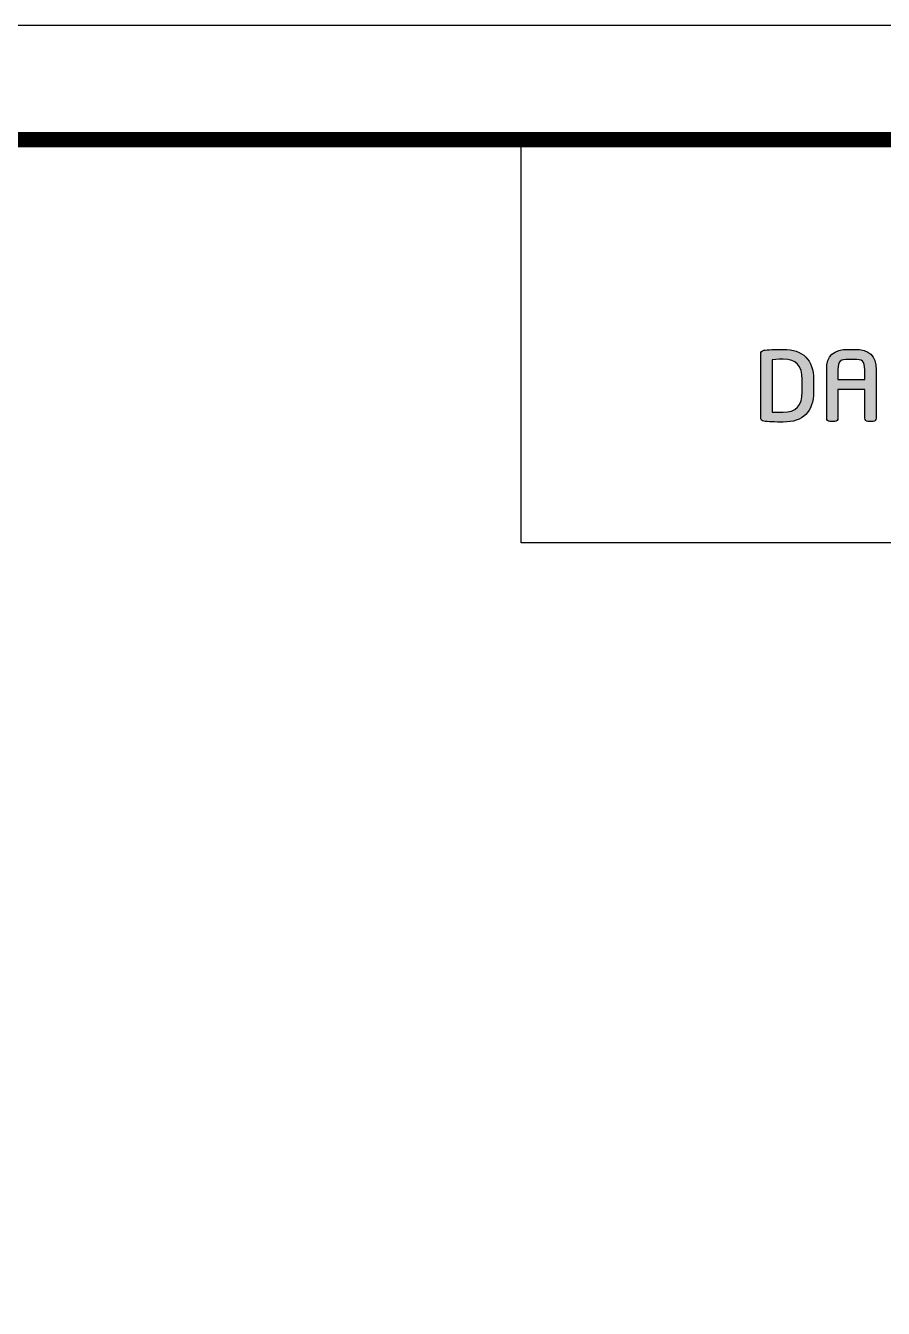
# Model space of a CAD drawing. Extents: x 16296676957 to 16296678259, y -37409617882 to -37409616928.
# Drawn here: x 16296677933 to 16296678099.8, y -37409617177 to -37409616927.7 of the extents above; entities that cross this region are included whole.
import ezdxf

# ---------------------------------------------------------------- set-up
doc = ezdxf.new("R2010")
doc.units = 0
doc.header["$LTSCALE"] = 10
doc.header["$MEASUREMENT"] = 0
doc.layers.get('0').update_dxf_attribs({"linetype": 'CONTINUOUS'})
doc.layers.add('레이어 1', color=7, linetype='CONTINUOUS')

msp = doc.modelspace()

# ---------------------------------------------------------------- hatches: boundary and pattern name
at = {"layer": '레이어 1'}
h = msp.add_hatch(color=5, dxfattribs=at)
h.dxf.hatch_style = 2
edge = h.paths.add_edge_path()
edge.add_spline(control_points=[(16296678083.9973698, -37409616998.9230194), (16296678083.9973698, -37409617001.5768433), (16296678082.7865791, -37409617002.8679886), (16296678080.2944908, -37409617002.8679886), (16296678080.2944908, -37409617002.8679886), (16296678078.5895004, -37409617002.8364182), (16296678078.1451492, -37409617002.8286972), (16296678078.1451492, -37409617002.8286972), (16296678078.1451492, -37409616992.6532669), (16296678078.1451492, -37409616992.6532669), (16296678079.0282402, -37409616992.5655899), (16296678080.2832508, -37409616992.5508575), (16296678080.2957191, -37409616992.5508575), (16296678082.8553505, -37409616992.5508575), (16296678083.9973698, -37409616993.7668762), (16296678083.9973698, -37409616996.4923172), (16296678083.9973698, -37409616996.4923172), (16296678083.9973698, -37409616998.9230194), (16296678083.9973698, -37409616998.9230194)], knot_values=[0, 0, 0, 0, 1, 1, 1, 2, 2, 2, 3, 3, 3, 4, 4, 4, 5, 5, 5, 6, 6, 6, 6], degree=3, periodic=0)
edge = h.paths.add_edge_path()
edge.add_spline(control_points=[(16296678080.2944908, -37409616990.6393967), (16296678078.9110794, -37409616990.6393967), (16296678077.1164494, -37409616990.7243118), (16296678076.5279293, -37409616990.8190231), (16296678076.1598797, -37409616990.8807907), (16296678075.9239197, -37409616991.1558533), (16296678075.9239197, -37409616991.5193405), (16296678075.9239197, -37409616991.5193405), (16296678075.9239197, -37409617003.8980637), (16296678075.9239197, -37409617003.8980637), (16296678075.9239197, -37409617004.2790985), (16296678076.1621399, -37409617004.5471725), (16296678076.5458202, -37409617004.6004791), (16296678077.1024303, -37409617004.6930771), (16296678078.8912392, -37409617004.7773132), (16296678080.2944908, -37409617004.7773132), (16296678084.1573505, -37409617004.7773132), (16296678086.1982708, -37409617002.7521973), (16296678086.1982708, -37409616998.9230194), (16296678086.1982708, -37409616998.9230194), (16296678086.1982708, -37409616996.4923172), (16296678086.1982708, -37409616996.4923172), (16296678086.1982708, -37409616992.6631393), (16296678084.1573505, -37409616990.6393967), (16296678080.2944908, -37409616990.6393967)], knot_values=[0, 0, 0, 0, 1, 1, 1, 2, 2, 2, 3, 3, 3, 4, 4, 4, 5, 5, 5, 6, 6, 6, 7, 7, 7, 8, 8, 8, 8], degree=3, periodic=0)
h = msp.add_hatch(color=5, dxfattribs=at)
h.dxf.hatch_style = 2
edge = h.paths.add_edge_path()
edge.add_spline(control_points=[(16296678096.1606998, -37409616996.4775391), (16296678096.1606998, -37409616996.4775391), (16296678090.9519405, -37409616996.4775391), (16296678090.9519405, -37409616996.4775391), (16296678090.9519405, -37409616996.2839279), (16296678090.9519405, -37409616994.620163), (16296678090.9519405, -37409616994.620163), (16296678090.9519405, -37409616992.8834229), (16296678091.4682102, -37409616992.5887375), (16296678093.0170708, -37409616992.5887375), (16296678093.0170708, -37409616992.5887375), (16296678094.0971394, -37409616992.5887375), (16296678094.0971394, -37409616992.5887375), (16296678095.6451206, -37409616992.5887375), (16296678096.1606998, -37409616992.8834229), (16296678096.1606998, -37409616994.620163), (16296678096.1606998, -37409616994.620163), (16296678096.1606998, -37409616996.2839279), (16296678096.1606998, -37409616996.4775391)], knot_values=[0, 0, 0, 0, 1, 1, 1, 2, 2, 2, 3, 3, 3, 4, 4, 4, 5, 5, 5, 6, 6, 6, 6], degree=3, periodic=0)
edge = h.paths.add_edge_path()
edge.add_spline(control_points=[(16296678094.0971394, -37409616990.6393967), (16296678094.0971394, -37409616990.6393967), (16296678093.0170708, -37409616990.6393967), (16296678093.0170708, -37409616990.6393967), (16296678090.0664005, -37409616990.6393967), (16296678088.7508507, -37409616991.8667068), (16296678088.7508507, -37409616994.620163), (16296678088.7508507, -37409616994.620163), (16296678088.7508507, -37409617004.0398483), (16296678088.7508507, -37409617004.0398483), (16296678088.7508507, -37409617004.3710632), (16296678089.0199795, -37409617004.6517029), (16296678089.3376503, -37409617004.6517029), (16296678089.3376503, -37409617004.6517029), (16296678090.3681202, -37409617004.6517029), (16296678090.3681202, -37409617004.6517029), (16296678090.7333508, -37409617004.6517029), (16296678090.9519405, -37409617004.3415527), (16296678090.9519405, -37409617004.0398483), (16296678090.9519405, -37409617004.0398483), (16296678090.9519405, -37409616998.6268768), (16296678090.9519405, -37409616998.4156723), (16296678090.9519405, -37409616998.4156723), (16296678096.1606998, -37409616998.4156723), (16296678096.1606998, -37409616998.4156723), (16296678096.1606998, -37409616998.6268768), (16296678096.1606998, -37409617004.0398483), (16296678096.1606998, -37409617004.0398483), (16296678096.1606998, -37409617004.377327), (16296678096.4268093, -37409617004.6517029), (16296678096.7546806, -37409617004.6517029), (16296678096.7546806, -37409617004.6517029), (16296678097.7724991, -37409617004.6517029), (16296678097.7724991, -37409617004.6517029), (16296678098.1293297, -37409617004.6517029), (16296678098.3694592, -37409617004.335228), (16296678098.3694592, -37409617004.0398483), (16296678098.3694592, -37409617004.0398483), (16296678098.3694592, -37409616994.620163), (16296678098.3694592, -37409616994.620163), (16296678098.3694592, -37409616991.8667068), (16296678097.0513306, -37409616990.6393967), (16296678094.0971394, -37409616990.6393967)], knot_values=[0, 0, 0, 0, 1, 1, 1, 2, 2, 2, 3, 3, 3, 4, 4, 4, 5, 5, 5, 6, 6, 6, 7, 7, 7, 8, 8, 8, 9, 9, 9, 10, 10, 10, 11, 11, 11, 12, 12, 12, 13, 13, 13, 14, 14, 14, 14], degree=3, periodic=0)

# ---------------------------------------------------------------- linework, layer by layer
at = {"color": 5, "ltscale": 0.5}
msp.add_line((16296678029.3975697, -37409617028.2642288), (16296678029.3975697, -37409616949.8897476), dxfattribs=at)
at = {"color": 5, "ltscale": 40}
msp.add_line((16296678237.4837704, -37409617028.2642288), (16296678029.3975697, -37409617028.2642288), dxfattribs=at)
at = {"ltscale": 0.5}
msp.add_lwpolyline([(16296676956.5471497, -37409617881.739357), (16296678258.5471497, -37409617881.739357), (16296678258.5471497, -37409616927.739357), (16296676956.5471497, -37409616927.739357)], close=True, dxfattribs=at)
at = {"color": 5, "linetype": 'ByBlock', "lineweight": 200, "const_width": 3}
msp.add_lwpolyline([(16296676977.48353, -37409617840.8899307), (16296678237.48353, -37409617840.8899307), (16296678237.48353, -37409616949.8899307), (16296676977.48353, -37409616949.8899307)], close=True, dxfattribs=at)
at = {"layer": '레이어 1', "color": 5}
for points, knots in [([(16296678080.2944908, -37409616990.6393967), (16296678078.9110794, -37409616990.6393967), (16296678077.1164494, -37409616990.7243118), (16296678076.5279293, -37409616990.8190231), (16296678076.1598797, -37409616990.8807907), (16296678075.9239197, -37409616991.1558533), (16296678075.9239197, -37409616991.5193405), (16296678075.9239197, -37409616991.5193405), (16296678075.9239197, -37409617003.8980637), (16296678075.9239197, -37409617003.8980637), (16296678075.9239197, -37409617004.2790985), (16296678076.1621399, -37409617004.5471725), (16296678076.5458202, -37409617004.6004791), (16296678077.1024303, -37409617004.6930771), (16296678078.8912392, -37409617004.7773132), (16296678080.2944908, -37409617004.7773132), (16296678084.1573505, -37409617004.7773132), (16296678086.1982708, -37409617002.7521973), (16296678086.1982708, -37409616998.9230194), (16296678086.1982708, -37409616998.9230194), (16296678086.1982708, -37409616996.4923172), (16296678086.1982708, -37409616996.4923172), (16296678086.1982708, -37409616992.6631393), (16296678084.1573505, -37409616990.6393967), (16296678080.2944908, -37409616990.6393967)], [0, 0, 0, 0, 1, 1, 1, 2, 2, 2, 3, 3, 3, 4, 4, 4, 5, 5, 5, 6, 6, 6, 7, 7, 7, 8, 8, 8, 8]), ([(16296678094.0971394, -37409616990.6393967), (16296678094.0971394, -37409616990.6393967), (16296678093.0170708, -37409616990.6393967), (16296678093.0170708, -37409616990.6393967), (16296678090.0664005, -37409616990.6393967), (16296678088.7508507, -37409616991.8667068), (16296678088.7508507, -37409616994.620163), (16296678088.7508507, -37409616994.620163), (16296678088.7508507, -37409617004.0398483), (16296678088.7508507, -37409617004.0398483), (16296678088.7508507, -37409617004.3710632), (16296678089.0199795, -37409617004.6517029), (16296678089.3376503, -37409617004.6517029), (16296678089.3376503, -37409617004.6517029), (16296678090.3681202, -37409617004.6517029), (16296678090.3681202, -37409617004.6517029), (16296678090.7333508, -37409617004.6517029), (16296678090.9519405, -37409617004.3415527), (16296678090.9519405, -37409617004.0398483), (16296678090.9519405, -37409617004.0398483), (16296678090.9519405, -37409616998.6268768), (16296678090.9519405, -37409616998.4156723), (16296678090.9519405, -37409616998.4156723), (16296678096.1606998, -37409616998.4156723), (16296678096.1606998, -37409616998.4156723), (16296678096.1606998, -37409616998.6268768), (16296678096.1606998, -37409617004.0398483), (16296678096.1606998, -37409617004.0398483), (16296678096.1606998, -37409617004.377327), (16296678096.4268093, -37409617004.6517029), (16296678096.7546806, -37409617004.6517029), (16296678096.7546806, -37409617004.6517029), (16296678097.7724991, -37409617004.6517029), (16296678097.7724991, -37409617004.6517029), (16296678098.1293297, -37409617004.6517029), (16296678098.3694592, -37409617004.335228), (16296678098.3694592, -37409617004.0398483), (16296678098.3694592, -37409617004.0398483), (16296678098.3694592, -37409616994.620163), (16296678098.3694592, -37409616994.620163), (16296678098.3694592, -37409616991.8667068), (16296678097.0513306, -37409616990.6393967), (16296678094.0971394, -37409616990.6393967)], [0, 0, 0, 0, 1, 1, 1, 2, 2, 2, 3, 3, 3, 4, 4, 4, 5, 5, 5, 6, 6, 6, 7, 7, 7, 8, 8, 8, 9, 9, 9, 10, 10, 10, 11, 11, 11, 12, 12, 12, 13, 13, 13, 14, 14, 14, 14]), ([(16296678083.9973698, -37409616998.9230194), (16296678083.9973698, -37409617001.5768433), (16296678082.7865791, -37409617002.8679886), (16296678080.2944908, -37409617002.8679886), (16296678080.2944908, -37409617002.8679886), (16296678078.5895004, -37409617002.8364182), (16296678078.1451492, -37409617002.8286972), (16296678078.1451492, -37409617002.8286972), (16296678078.1451492, -37409616992.6532669), (16296678078.1451492, -37409616992.6532669), (16296678079.0282402, -37409616992.5655899), (16296678080.2832508, -37409616992.5508575), (16296678080.2957191, -37409616992.5508575), (16296678082.8553505, -37409616992.5508575), (16296678083.9973698, -37409616993.7668762), (16296678083.9973698, -37409616996.4923172), (16296678083.9973698, -37409616996.4923172), (16296678083.9973698, -37409616998.9230194), (16296678083.9973698, -37409616998.9230194)], [0, 0, 0, 0, 1, 1, 1, 2, 2, 2, 3, 3, 3, 4, 4, 4, 5, 5, 5, 6, 6, 6, 6]), ([(16296678096.1606998, -37409616996.4775391), (16296678096.1606998, -37409616996.4775391), (16296678090.9519405, -37409616996.4775391), (16296678090.9519405, -37409616996.4775391), (16296678090.9519405, -37409616996.2839279), (16296678090.9519405, -37409616994.620163), (16296678090.9519405, -37409616994.620163), (16296678090.9519405, -37409616992.8834229), (16296678091.4682102, -37409616992.5887375), (16296678093.0170708, -37409616992.5887375), (16296678093.0170708, -37409616992.5887375), (16296678094.0971394, -37409616992.5887375), (16296678094.0971394, -37409616992.5887375), (16296678095.6451206, -37409616992.5887375), (16296678096.1606998, -37409616992.8834229), (16296678096.1606998, -37409616994.620163), (16296678096.1606998, -37409616994.620163), (16296678096.1606998, -37409616996.2839279), (16296678096.1606998, -37409616996.4775391)], [0, 0, 0, 0, 1, 1, 1, 2, 2, 2, 3, 3, 3, 4, 4, 4, 5, 5, 5, 6, 6, 6, 6])]:
    msp.add_open_spline(points, degree=3, knots=knots, dxfattribs=at)

doc.saveas('drawing.dxf')
